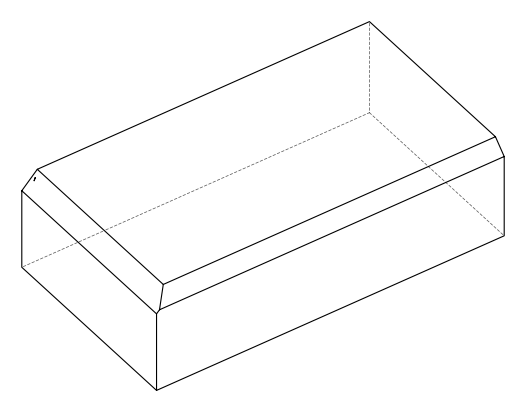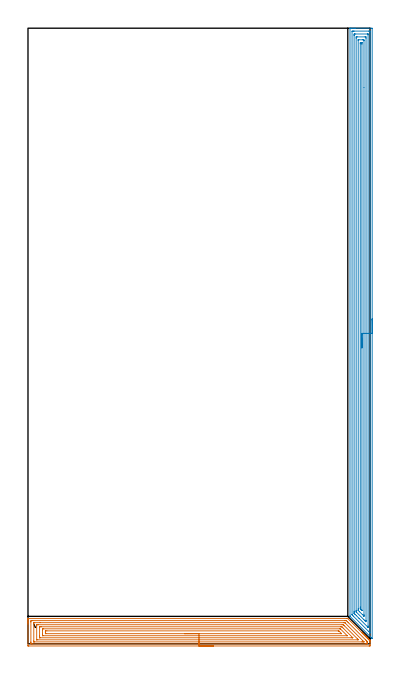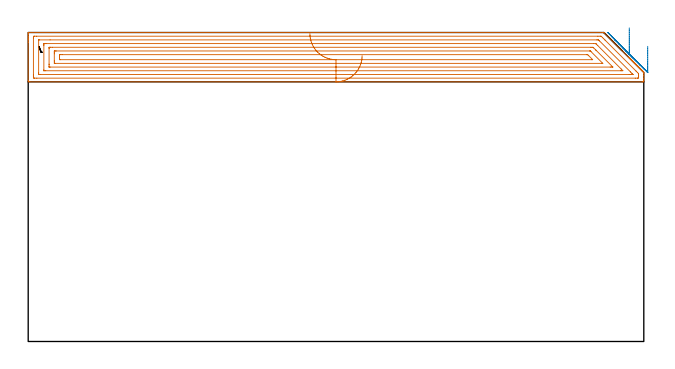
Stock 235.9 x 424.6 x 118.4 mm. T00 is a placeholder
(PLAN: 2 operations, 0 tool changes, 33.3 min)
(1 AREA_MILL | FG_CHAMFER_SURFACE | UGT0205_001 | 13.2 min | 42124 mm3)
(2 AREA_MILL_1 | FG_CHAMFER_SURFACE_1 | UGT0205_001 | 20.09 min | 48091 mm3)
(TOOL UGT0205_001 | Chamfer Mill 20 x 3 x 45 deg. | D20 FL50 Z2)
(OP 1 AREA_MILL)
G17 G21 G94 G90
T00 M6
G54
G17 G0 G90 X127.95 Y-1.5 S1061 M3
G43 Z128.4 H0
Z109.5
G94 G1 X127.912 Z108.628 F250.
X127.798 Z107.764
X127.609 Z106.912
X127.347 Z106.08
X127.013 Z105.274
X126.61 Z104.5
X126.142 Z103.764
X125.61 Z103.072
X125.021 Z102.429
X124.378 Z101.84
X123.686 Z101.308
X122.95 Z100.84
X122.176 Z100.437
X121.37 Z100.103
X120.538 Z99.841
X119.687 Z99.652
X118.822 Z99.538
X117.95 Z99.5
X0.604
X0.05 Y-1.494 Z99.504
X0.008 Y-1.492 Z99.506
X0. Y-0.941 Z100.056
Y13.572 Z114.567
Y14.174 Z115.168
Y14.748 Z115.745
Y15.063 Z116.059
Y15.637 Z116.633
Y15.952 Z116.947
Y16.582 Z117.581
Y17.004 Z118.004
X0.007 Y17.361 Z118.353
X0.01 Y17.397 Z118.388
X0.158 Y17.4 Z118.4
X220.126
X220.595 Y17.398 Z118.387
X220.699 Y17.302 Z118.3
X230.052 Y7.95 Z108.946
X230.158 Y7.842 Z108.842
X230.239 Y7.761 Z108.761
X230.348 Y7.654 Z108.65
X230.453 Y7.547 Z108.547
X230.537 Y7.464 Z108.463
X230.645 Y7.357 Z108.353
X230.748 Y7.252 Z108.251
X230.834 Y7.166 Z108.166
X230.941 Y7.061 Z108.057
X231.044 Y6.956 Z107.956
X231.131 Y6.869 Z107.868
X231.237 Y6.765 Z107.761
X231.339 Y6.661 Z107.661
X231.429 Y6.571 Z107.571
X231.534 Y6.468 Z107.464
X231.634 Y6.366 Z107.365
X231.726 Y6.274 Z107.273
X231.83 Y6.172 Z107.168
X231.93 Y6.07 Z107.07
X232.024 Y5.976 Z106.976
X232.126 Y5.875 Z106.871
X232.225 Y5.775 Z106.775
X232.321 Y5.679 Z106.678
X232.423 Y5.579 Z106.575
X232.52 Y5.48 Z106.479
X232.619 Y5.381 Z106.381
X232.719 Y5.283 Z106.279
X232.816 Y5.185 Z106.184
X232.916 Y5.084 Z106.083
X233.015 Y4.986 Z105.982
X233.111 Y4.889 Z105.889
X233.214 Y4.787 Z105.786
X233.312 Y4.69 Z105.686
X233.406 Y4.594 Z105.593
X233.511 Y4.489 Z105.489
X233.608 Y4.394 Z105.39
X233.702 Y4.299 Z105.298
X233.809 Y4.192 Z105.191
X233.905 Y4.097 Z105.093
X233.997 Y4.003 Z105.003
X234.106 Y3.894 Z104.894
X234.201 Y3.801 Z104.797
X234.292 Y3.708 Z104.707
X234.403 Y3.597 Z104.596
X234.497 Y3.504 Z104.5
X234.587 Y3.413 Z104.412
X234.701 Y3.299 Z104.299
X234.794 Y3.208 Z104.204
X234.883 Y3.117 Z104.117
X234.998 Y3.002 Z104.001
X235.09 Y2.912 Z103.908
X235.178 Y2.822 Z103.821
X235.296 Y2.704 Z103.704
X235.386 Y2.615 Z103.611
X235.593 Y2.407 Z103.406
X235.648 Y2.352 Z103.352
X235.83 Y2.171 Z103.17
X235.891 Y2.109 Z103.108
X235.9 Y2.097 Z103.095
Y1.698 Z102.698
Y0.837 Z101.832
Y-0.367 Z100.63
X235.897 Y-0.941 Z100.053
X235.892 Y-1.49 Z99.504
X235.849 Y-1.493 Z99.502
X235.296 Y-1.5 Z99.5
X117.95
Y-0.086 Z100.914
X3.315
X2.421 Y-0.084 Z100.916
X2.389 Y-0.083 Z100.917
X2.01 Y-0.052 Z100.948
X2.003 Y0.333 Z101.333
X2.001 Y0.837 Z101.837
X2. Y1.225 Z102.225
X2.001 Y15.063 Z116.063
X2.002 Y15.449 Z116.449
X2.01 Y15.952 Z116.952
X2.358 Y15.983 Z116.983
X2.389 Y15.984 Z116.984
X3.248 Y15.986 Z116.986
X218.307
X219.201 Y15.984 Z116.984
X219.233 Y15.982 Z116.982
X219.586 Y15.952 Z116.952
X220.126 Y15.423 Z116.423
X220.487 Y15.063 Z116.063
X221.018 Y14.532 Z115.532
X232.935 Y2.615 Z103.615
X233.511 Y2.036 Z103.036
X233.813 Y1.726 Z102.726
X233.89 Y1.627 Z102.627
X233.894 Y1.532 Z102.532
X233.899 Y1.34 Z102.34
Y0.837 Z101.837
X233.898 Y0.452 Z101.452
X233.89 Y-0.052 Z100.948
X233.542 Y-0.083 Z100.917
X233.511 Y-0.084 Z100.916
X232.653 Y-0.086 Z100.914
X117.95
Y1.328 Z102.328
X4.573 Y1.329 Z102.329
X4.174 Y1.331 Z102.331
X4.042 Y1.333 Z102.333
X4.023 Y1.335 Z102.335
X4.01 Y1.348 Z102.348
X4.005 Y1.438 Z102.438
X4.002 Y1.553 Z102.553
X4. Y1.726 Z102.726
Y1.899 Z102.899
X4.001 Y14.346 Z115.346
X4.007 Y14.52 Z115.52
X4.01 Y14.564 Z115.564
X4.026 Y14.566 Z115.566
X4.074 Y14.569 Z115.569
X4.174 Y14.57 Z115.57
X8.385 Y14.572 Z115.572
X217.942 Y14.571 Z115.571
X218.341 Y14.569 Z115.569
X218.473 Y14.566 Z115.566
X218.518 Y14.565 Z115.565
X218.554 Y14.535 Z115.535
X218.63 Y14.464 Z115.464
X218.926 Y14.174 Z115.174
X230.834 Y2.267 Z103.267
X231.373 Y1.726 Z102.726
X231.726 Y1.367 Z102.367
X231.749 Y1.335 Z102.335
X231.726 Y1.334 Z102.334
X231.232 Y1.33 Z102.33
X230.834 Y1.329 Z102.329
X230.341 Y1.328 Z102.328
X117.95
Y2.743 Z103.743
X6.723
X6.064 Y2.745 Z103.745
X6.027 Y2.747 Z103.747
X6.012 Y2.749 Z103.749
X6.009 Y2.766 Z103.766
X6.004 Y2.865 Z103.865
X6.001 Y3.064 Z104.064
X6. Y12.396 Z113.396
X6.002 Y12.819 Z113.819
X6.006 Y13.031 Z114.031
X6.01 Y13.136 Z114.136
X6.015 Y13.151 Z114.151
X6.036 Y13.153 Z114.153
X6.088 Y13.155 Z114.155
X6.851 Y13.157 Z114.157
X6.979
X216.685
X217.449 Y13.15 Z114.15
X217.494 Y13.146 Z114.146
X217.545 Y13.099 Z114.099
X217.648 Y12.999 Z113.999
X217.852 Y12.798 Z113.798
X218.256 Y12.396 Z113.396
X227.265 Y3.385 Z104.385
X227.885 Y2.75 Z103.75
X227.265 Y2.744 Z103.744
X227.136 Y2.743 Z103.743
X117.95
Y4.157 Z105.157
X8.398
X8.24 Y4.158 Z105.158
X8.113 Y4.161 Z105.161
X8.031 Y4.164 Z105.164
X8.009 Y4.17 Z105.17
X8.008 Y4.183 Z105.183
X8.004 Y4.394 Z105.394
X8. Y5.027 Z106.027
Y5.283 Z106.283
X8.001 Y11.25 Z112.25
X8.004 Y11.506 Z112.506
X8.008 Y11.665 Z112.665
X8.012 Y11.736 Z112.736
X8.161 Y11.739 Z112.739
X8.399 Y11.742 Z112.742
X8.636 Y11.743 Z112.743
X9.29
X215.664 Y11.742 Z112.742
X216.323 Y11.738 Z112.738
X216.433 Y11.736 Z112.736
X216.556 Y11.635 Z112.635
X216.691 Y11.506 Z112.506
X217.449 Y10.753 Z111.753
X217.585 Y10.617 Z111.617
X223.808 Y4.394 Z105.394
X223.918 Y4.28 Z105.28
X223.988 Y4.203 Z105.203
X224.024 Y4.162 Z105.162
X224.011 Y4.161 Z105.161
X223.931 Y4.159 Z105.159
X223.695 Y4.157 Z105.157
X223.04
X117.95
Y5.571 Z106.571
X10.42 Y5.572 Z106.572
X10.129 Y5.573 Z106.573
X10.049 Y5.576 Z106.576
X10.016 Y5.578 Z106.578
X10.01 Y5.594 Z106.594
X10.003 Y5.698 Z106.698
X10.001 Y6.172 Z107.172
X10. Y6.59 Z107.59
Y9.258 Z110.258
X10.001 Y9.728 Z110.728
X10.003 Y10.144 Z111.144
X10.01 Y10.286 Z111.286
X10.015 Y10.323 Z111.323
X10.044 Y10.324 Z111.324
X10.119 Y10.326 Z111.326
X10.42 Y10.328 Z111.328
X10.71 Y10.329 Z111.329
X215.061
X215.362 Y10.327 Z111.327
X215.399 Y10.325 Z111.325
X215.414 Y10.322 Z111.322
X215.439 Y10.302 Z111.302
X215.54 Y10.208 Z111.208
X215.664 Y10.088 Z111.088
X220.126 Y5.625 Z106.625
X220.164 Y5.582 Z106.582
X220.165 Y5.577 Z106.577
X220.163 Y5.576 Z106.576
X220.126 Y5.574 Z106.574
X219.835 Y5.572 Z106.572
X117.95 Y5.571 Z106.571
Y6.985 Z107.985
X12.28 Y6.986 Z107.986
X12.205 Y6.987 Z107.987
X12.13 Y6.991 Z107.991
X12.01 Y6.999 Z107.999
X12.007 Y7.061 Z108.061
X12.002 Y7.263 Z108.263
X12. Y7.95 Z108.95
Y8.154 Z109.154
X12.006 Y8.839 Z109.839
X12.009 Y8.889 Z109.889
X12.012 Y8.908 Z109.908
X12.054 Y8.91 Z109.91
X12.13 Y8.914 Z109.914
X12.205
X13.022 Y8.915 Z109.915
X213.955 Y8.914 Z109.914
X214.106 Y8.911 Z109.911
X214.386 Y8.905 Z109.905
X214.456 Y8.839 Z109.839
X214.771 Y8.53 Z109.53
X216.241 Y7.061 Z108.061
X216.279 Y7.022 Z108.022
X216.297 Y7. Z108.
X216.299 Y6.996 Z107.996
X216.27 Y6.992 Z107.992
X215.967 Y6.987 Z107.987
X215.816 Y6.986 Z107.986
X117.95 Y6.985 Z107.985
X117.078 Z108.023
X116.214 Z108.137
X115.362 Z108.326
X114.53 Z108.588
X113.724 Z108.922
X112.95 Z109.325
X112.214 Z109.794
X111.522 Z110.325
X110.879 Z110.914
X110.29 Z111.557
X109.759 Z112.25
X109.29 Z112.985
X108.887 Z113.759
X108.553 Z114.565
X108.291 Z115.397
X108.102 Z116.249
X107.988 Z117.114
X107.95 Z117.985
G0 Z128.4
M5
M2
(OP 2 AREA_MILL_1)
G17 G21 G94 G90
T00 M6
G54
G17 G0 G90 X237.4 Y224.1 S1061 M3
G43 Z128.4 H0
Z113.1
G94 G1 Y224.062 Z112.228 F250.
Y223.948 Z111.364
Y223.759 Z110.512
Y223.497 Z109.68
Y223.163 Z108.874
Y222.76 Z108.1
Y222.292 Z107.364
Y221.76 Z106.672
Y221.171 Z106.029
Y220.528 Z105.44
Y219.836 Z104.908
Y219.1 Z104.44
Y218.326 Z104.037
Y217.52 Z103.703
Y216.688 Z103.441
Y215.836 Z103.252
Y214.972 Z103.138
Y214.1 Z103.1
Y3.768
X237.399 Y3.718 Z103.101
X237.391 Y3.612 Z103.105
X237.299 Y3.701 Z103.199
X237.231 Y3.768 Z103.267
X222.168 Y18.832 Z118.332
X222.123 Y18.879 Z118.377
X222.107 Y18.9 Z118.393
X222.1 Y19.398 Z118.4
Y424.432
X222.102 Y424.591 Z118.388
X222.138 Y424.6 Z118.353
X222.511 Z117.989
X222.863 Z117.636
X223.533 Z116.962
X224.756 Z115.741
X225.309 Z115.185
X225.921 Z114.574
X237.133 Y424.599 Z103.364
X237.392 Y424.59 Z103.106
X237.399 Y424.331 Z103.099
X237.4 Y214.1 Z103.1
X235.986 Z104.514
X235.985 Y7.787 Z104.515
Y7.77
X235.967 Y7.495 Z104.533
X235.666 Y7.787 Z104.834
X235.079 Y8.371 Z105.421
X234.769 Y8.681 Z105.731
X224.421 Y19.029 Z116.079
X224.054 Y19.398 Z116.446
X223.533 Y19.929 Z116.967
X223.515 Y20.291 Z116.985
Y20.31
Y422.217
X223.533 Y422.59 Z116.967
X224.024 Y422.598 Z116.476
X224.421 Y422.599 Z116.079
X224.91 Y422.6 Z115.59
X235.079 Y422.599 Z105.421
X235.57 Y422.598 Z104.93
X235.967 Y422.59 Z104.533
X235.985 Y422.199 Z104.515
Y422.18
X235.986 Y214.1 Z104.514
X234.572 Z105.928
X234.571 Y12.253 Z105.929
X234.57 Y11.871 Z105.93
X234.566 Y11.36 Z105.934
X234.565 Y11.349 Z105.935
X234.545 Y11.36 Z105.955
X234.191 Y11.71 Z106.309
X228.287 Y17.612 Z112.213
X226.501 Y19.398 Z113.999
X225.608 Y20.291 Z114.892
X225.309 Y20.592 Z115.191
X225.016 Y20.892 Z115.484
X224.945 Y20.966 Z115.555
X224.935 Y21.058 Z115.565
X224.933 Y21.184 Z115.567
X224.93 Y21.566 Z115.57
X224.929 Y22.078 Z115.571
X224.928 Y22.461 Z115.572
X224.929 Y419.519 Z115.571
X224.931 Y419.9 Z115.569
X224.935 Y420.413 Z115.565
X224.943 Y420.59 Z115.557
X225.126 Y420.597 Z115.374
X225.309 Y420.599 Z115.191
X226.011 Y420.6 Z114.489
X234.004 Z106.496
X234.191 Y420.598 Z106.309
X234.377 Y420.595 Z106.123
X234.501 Y420.59 Z105.999
X234.565 Y420.578 Z105.935
X234.567 Y420.54 Z105.933
X234.569 Y420.413 Z105.931
X234.571 Y420.03 Z105.929
X234.572 Y214.1 Z105.928
X233.157 Z107.343
Y15.972
X233.156 Y15.826 Z107.344
X233.15 Y15.232 Z107.35
X232.526 Y15.826 Z107.974
X232.414 Y15.935 Z108.086
X231.63 Y16.719 Z108.87
X226.68 Y21.67 Z113.82
X226.477 Y21.875 Z114.023
X226.377 Y21.981 Z114.123
X226.354 Y22.007 Z114.146
X226.35 Y22.03 Z114.15
X226.347 Y22.078 Z114.153
X226.343 Y22.824 Z114.157
Y22.971
Y417.733
X226.347 Y418.476 Z114.153
X226.349 Y418.578 Z114.151
X226.44 Y418.59 Z114.06
X227.112 Y418.6 Z113.388
X232.441 Z108.059
X232.854 Y418.595 Z107.646
X233.061 Y418.59 Z107.439
X233.151 Y418.583 Z107.349
X233.157 Y417.733 Z107.343
Y214.1
X231.743 Z108.757
Y20.073
X231.742 Y19.398 Z108.758
X231.739 Y19.184 Z108.761
X231.736 Y19.109 Z108.764
X231.73 Y19.08 Z108.77
X231.654 Y19.152 Z108.846
X231.526 Y19.274 Z108.974
X231.4 Y19.398 Z109.1
X230.638 Y20.16 Z109.862
X228.72 Y22.078 Z111.78
X227.974 Y22.825 Z112.526
X227.831 Y22.971 Z112.669
X227.783 Y23.027 Z112.717
X227.764 Y23.057 Z112.736
X227.762 Y23.081 Z112.738
X227.759 Y23.187 Z112.741
X227.757 Y23.864 Z112.743
Y24.082
Y416.165
X227.759 Y416.383 Z112.741
X227.762 Y416.528 Z112.738
X227.764 Y416.577 Z112.736
X227.774 Y416.59 Z112.726
X227.812 Y416.593 Z112.688
X227.974 Y416.597 Z112.526
X228.213 Y416.6 Z112.287
X230.877 Y416.599 Z109.623
X231.526 Y416.593 Z108.974
X231.736 Y416.59 Z108.764
X231.741 Y416.165 Z108.759
X231.742 Y415.947 Z108.758
X231.743 Y383.655 Z108.757
Y214.1
X230.329 Z110.171
Y23.282
X230.327 Y22.971 Z110.173
X230.325 Y22.937 Z110.175
X230.324 Y22.934 Z110.176
X230.32 Z110.18
X230.278 Y22.971 Z110.222
X229.75 Y23.498 Z110.75
X229.386 Y23.864 Z111.114
X229.264 Y23.993 Z111.236
X229.178 Y24.087 Z111.322
X229.176 Y24.155 Z111.324
X229.173 Y24.444 Z111.327
X229.171 Y24.757 Z111.329
Y25.339
Y413.849
X229.173 Y414.161 Z111.327
X229.176 Y414.452 Z111.324
X229.178 Y414.587 Z111.322
X229.318 Y414.595 Z111.182
X229.75 Y414.597 Z110.75
X230.205 Y414.596 Z110.295
X230.309 Y414.59 Z110.191
X230.322 Y414.58 Z110.178
X230.325 Y414.547 Z110.175
X230.327 Y414.473 Z110.173
X230.328 Y414.161 Z110.172
X230.329 Y413.578 Z110.171
Y214.1
Y213.228 Z110.209
Y212.364 Z110.323
Y211.512 Z110.512
Y210.68 Z110.774
Y209.874 Z111.108
Y209.1 Z111.511
Y208.364 Z111.98
Y207.672 Z112.511
Y207.029 Z113.1
Y206.44 Z113.743
Y205.908 Z114.435
Y205.44 Z115.171
Y205.037 Z115.945
Y204.703 Z116.751
Y204.441 Z117.583
Y204.252 Z118.435
Y204.138 Z119.3
Y204.1 Z120.171
G0 Z128.4
M5
M2
